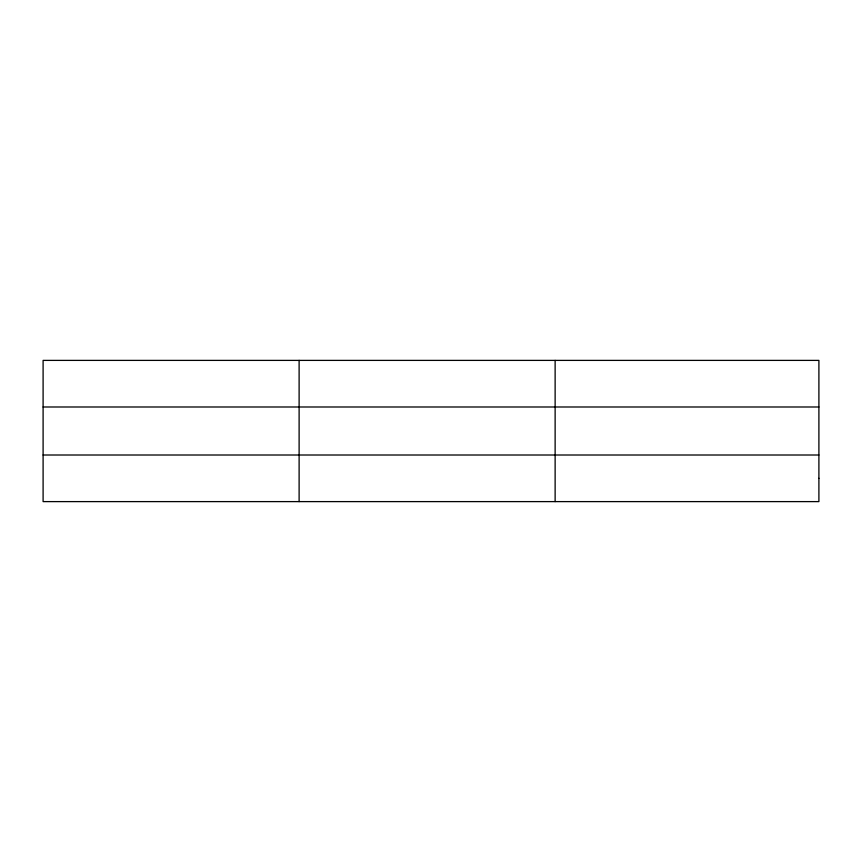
<?xml version="1.0" encoding="UTF-8"?>
<svg xmlns="http://www.w3.org/2000/svg" width="862" height="862" viewBox="0 0 862 862"><rect width="100%" height="100%" fill="white"/><g stroke="black" fill="none" stroke-linecap="round" stroke-linejoin="round"><path stroke-width="1.29" d="M299.114 360.391L299.114 501.609M555.128 360.391L555.128 501.609M43.1 406.993L818.9 406.993M43.1 455.007L818.9 455.007M818.9 478.313L818.9 501.609L43.1 501.609L43.1 360.391L818.9 360.391L818.9 478.313"/></g></svg>
